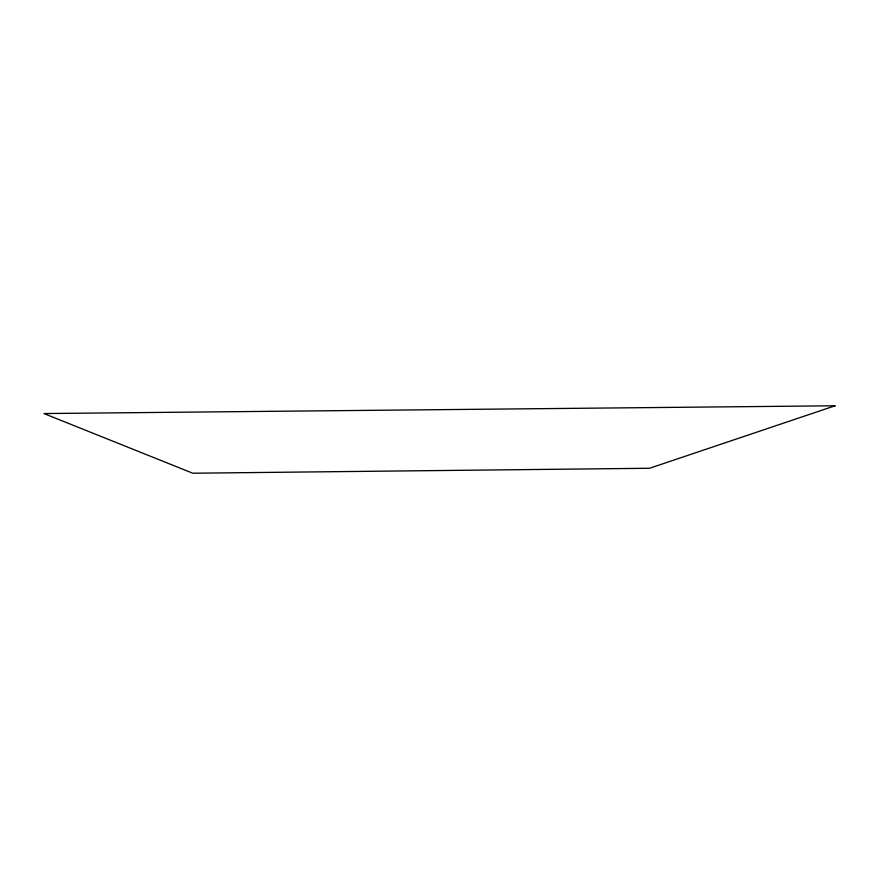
<?xml version="1.0" encoding="UTF-8"?>
<svg xmlns="http://www.w3.org/2000/svg" width="879" height="879" viewBox="0 0 879 879"><rect width="100%" height="100%" fill="white"/><g stroke="black" fill="none" stroke-linecap="round" stroke-linejoin="round"><path stroke-width="1.32" d="M835.05 405.779L649.581 468.265L192.776 473.221L43.95 413.559L835.05 405.779"/></g></svg>
